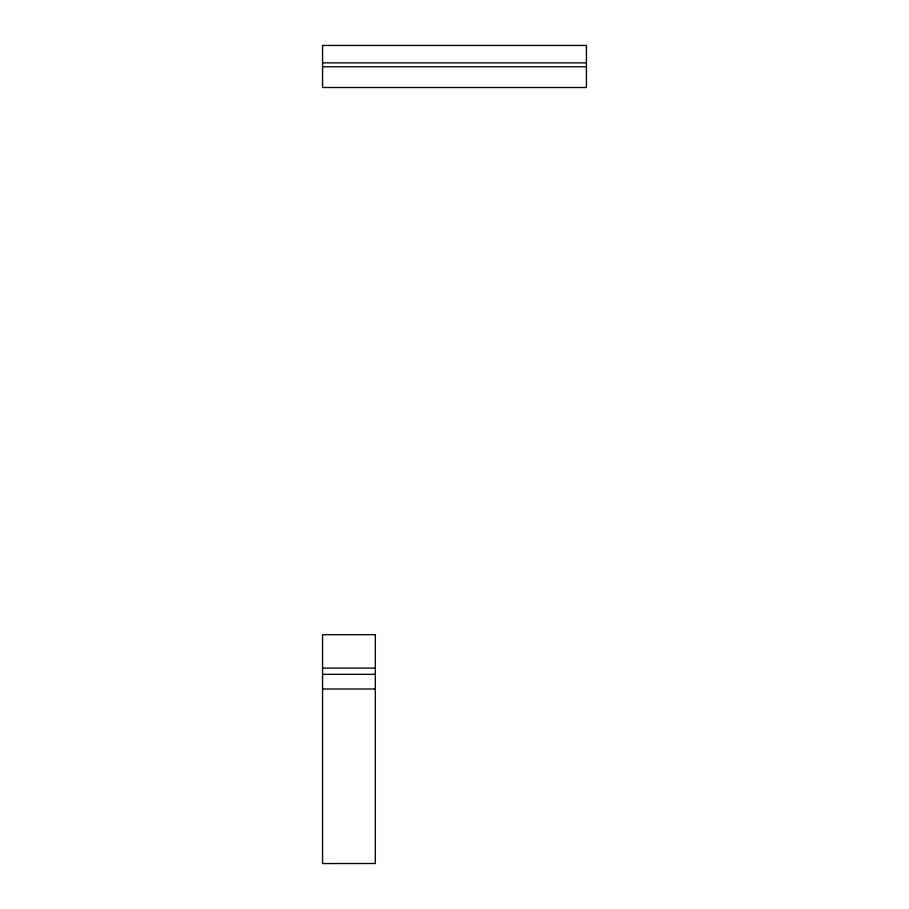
<?xml version="1.0" encoding="UTF-8"?>
<svg xmlns="http://www.w3.org/2000/svg" width="909" height="909" viewBox="0 0 909 909"><rect width="100%" height="100%" fill="white"/><g stroke="black" fill="none" stroke-linecap="round" stroke-linejoin="round"><path stroke-width="1.36" d="M322.559 62.869L586.441 62.869M322.559 66.755L586.441 66.755M322.559 668.104L375.337 668.104M322.559 674.33L375.337 674.33M322.559 688.999L375.337 688.999M586.441 45.45L322.559 45.45L322.559 87.514L586.441 87.514L586.441 45.45M375.337 634.687L322.559 634.687L322.559 863.55L375.337 863.505L375.337 634.687"/></g></svg>
